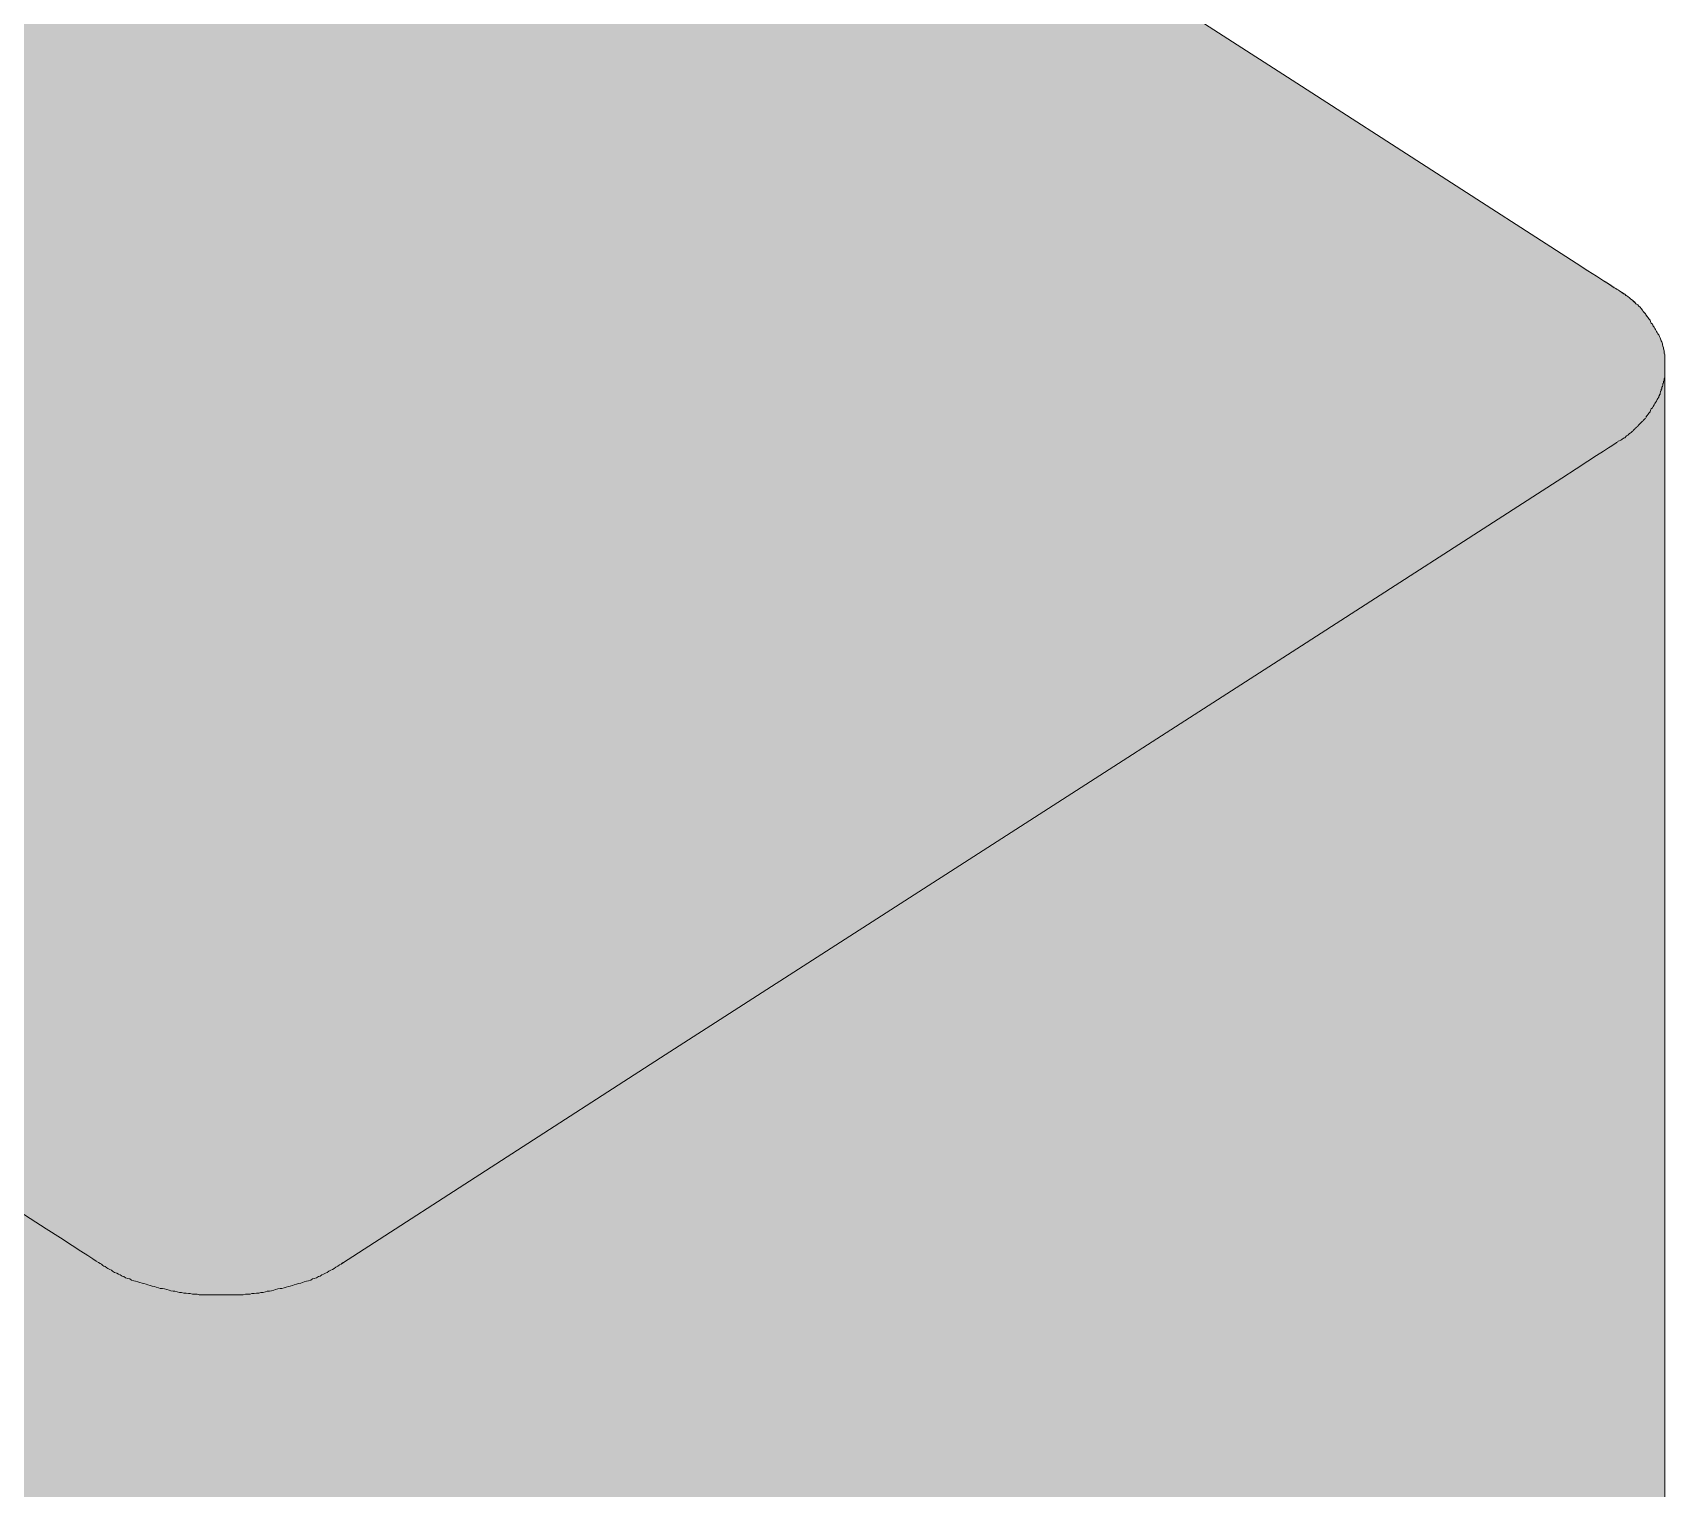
# Model space of a CAD drawing. Units: millimetres at full size, sheet at 1:100. Extents: x -138278 to 134990, y -16593 to 30671.
# Drawn here: x -8202.5 to -7924.7, y 22858.5 to 23106.1 of the extents above; entities that cross this region are included whole.
import ezdxf

# ---------------------------------------------------------------- set-up
doc = ezdxf.new("R2010")
doc.units = ezdxf.units.MM
doc.header["$LTSCALE"] = 100
doc.layers.add('F-0_枠', color=134, linetype='Continuous', lineweight=18)
doc.layers.add('F-8_補助線', color=15, linetype='Continuous')
doc.layers.add('F-9_可能範囲', color=9, linetype='Continuous')

msp = doc.modelspace()

# ---------------------------------------------------------------- linework, layer by layer
at = {"layer": 'F-0_枠'}
for p, q in [((-7924.8, 23047.9), (-7924.8, 23047.7)), ((-7924.8, 23047.9), (-7924.8, 23047.7)), ((-7932.8, 23036.5), (-7933, 23036.4)), ((-7932.8, 23036.5), (-7933, 23036.4)), ((-7931.3, 23037.5), (-7931.1, 23037.6)), ((-7931.3, 23037.5), (-7931.1, 23037.6)), ((-8149.8, 22896.8), (-8095.7, 22931.7)), ((-8149.8, 22896.8), (-8095.7, 22931.7)), ((-8153.3, 22894.8), (-8153, 22894.9)), ((-8153.3, 22894.8), (-8153, 22894.9)), ((-8153, 22894.9), (-8152.7, 22895.1)), ((-8153, 22894.9), (-8152.7, 22895.1)), ((-8152.7, 22895.1), (-8152.4, 22895.2)), ((-8152.7, 22895.1), (-8152.4, 22895.2)), ((-8150.9, 22896.1), (-8151.2, 22895.9)), ((-8150.9, 22896.1), (-8151.2, 22895.9)), ((-8150.6, 22896.3), (-8150.9, 22896.1)), ((-8150.6, 22896.3), (-8150.9, 22896.1)), ((-8150.3, 22896.5), (-8150.6, 22896.3)), ((-8150.3, 22896.5), (-8150.6, 22896.3)), ((-8149.9, 22896.7), (-8149.7, 22896.9)), ((-8149.9, 22896.7), (-8149.7, 22896.9))]:
    msp.add_line(p, q, dxfattribs=at)
for points in [[(-8095.6, 23167.1), (-7987.4, 23097.5), (-7939.9, 23066.9), (-7937.9, 23065.6), (-7936.4, 23064.7), (-7935.2, 23063.9), (-7934.4, 23063.4), (-7933.8, 23063), (-7933.4, 23062.7), (-7933.1, 23062.6), (-7933, 23062.5), (-7932.8, 23062.4), (-7932.7, 23062.3), (-7932.5, 23062.2)], [(-8095.6, 23167.1), (-7987.4, 23097.5), (-7939.9, 23066.9), (-7937.9, 23065.6), (-7936.4, 23064.7), (-7935.2, 23063.9), (-7934.4, 23063.4), (-7933.8, 23063), (-7933.4, 23062.7), (-7933.1, 23062.6), (-7933, 23062.5), (-7932.8, 23062.4), (-7932.7, 23062.3), (-7932.5, 23062.2)], [(-7932.5, 23062.2), (-7932.3, 23062), (-7932.1, 23061.9), (-7931.8, 23061.7), (-7931.6, 23061.6), (-7931.4, 23061.4), (-7931.1, 23061.2), (-7930.8, 23061), (-7930.6, 23060.8), (-7930.3, 23060.6), (-7930.1, 23060.4), (-7929.9, 23060.2), (-7929.7, 23060), (-7929.4, 23059.8), (-7929.2, 23059.6), (-7929, 23059.4), (-7928.8, 23059.2), (-7928.6, 23058.9), (-7928.5, 23058.7), (-7928.3, 23058.5), (-7928.1, 23058.3), (-7928, 23058.1), (-7927.8, 23057.8), (-7927.6, 23057.6), (-7927.5, 23057.4), (-7927.3, 23057.2), (-7927.2, 23056.9), (-7927.1, 23056.7), (-7926.9, 23056.5), (-7926.8, 23056.2), (-7926.6, 23056), (-7926.5, 23055.8), (-7926.4, 23055.6), (-7926.2, 23055.3), (-7926.1, 23055.1), (-7926, 23054.9), (-7925.8, 23054.7), (-7925.7, 23054.4), (-7925.6, 23054.2), (-7925.5, 23054)], [(-7932.5, 23062.2), (-7932.3, 23062), (-7932.1, 23061.9), (-7931.8, 23061.7), (-7931.6, 23061.6), (-7931.4, 23061.4), (-7931.1, 23061.2), (-7930.8, 23061), (-7930.6, 23060.8), (-7930.3, 23060.6), (-7930.1, 23060.4), (-7929.9, 23060.2), (-7929.7, 23060), (-7929.4, 23059.8), (-7929.2, 23059.6), (-7929, 23059.4), (-7928.8, 23059.2), (-7928.6, 23058.9), (-7928.5, 23058.7), (-7928.3, 23058.5), (-7928.1, 23058.3), (-7928, 23058.1), (-7927.8, 23057.8), (-7927.6, 23057.6), (-7927.5, 23057.4), (-7927.3, 23057.2), (-7927.2, 23056.9), (-7927.1, 23056.7), (-7926.9, 23056.5), (-7926.8, 23056.2), (-7926.6, 23056), (-7926.5, 23055.8), (-7926.4, 23055.6), (-7926.2, 23055.3), (-7926.1, 23055.1), (-7926, 23054.9), (-7925.8, 23054.7), (-7925.7, 23054.4), (-7925.6, 23054.2), (-7925.5, 23054)], [(-7925.5, 23054), (-7925.4, 23053.7), (-7925.3, 23053.5), (-7925.2, 23053.2), (-7925.2, 23053), (-7925.1, 23052.8), (-7925, 23052.5), (-7925, 23052.3), (-7924.9, 23052), (-7924.9, 23051.8), (-7924.9, 23051.6), (-7924.8, 23051.3), (-7924.8, 23051.1), (-7924.8, 23050.8), (-7924.8, 23050.6), (-7924.8, 23050.4), (-7924.8, 23050.1), (-7924.8, 23049.9), (-7924.8, 23049.6), (-7924.8, 23049.4), (-7924.8, 23049.1), (-7924.8, 23048.9), (-7924.8, 23048.7), (-7924.8, 23048.4), (-7924.8, 23048.2), (-7924.8, 23047.9)], [(-7925.5, 23054), (-7925.4, 23053.7), (-7925.3, 23053.5), (-7925.2, 23053.2), (-7925.2, 23053), (-7925.1, 23052.8), (-7925, 23052.5), (-7925, 23052.3), (-7924.9, 23052), (-7924.9, 23051.8), (-7924.9, 23051.6), (-7924.8, 23051.3), (-7924.8, 23051.1), (-7924.8, 23050.8), (-7924.8, 23050.6), (-7924.8, 23050.4), (-7924.8, 23050.1), (-7924.8, 23049.9), (-7924.8, 23049.6), (-7924.8, 23049.4), (-7924.8, 23049.1), (-7924.8, 23048.9), (-7924.8, 23048.7), (-7924.8, 23048.4), (-7924.8, 23048.2), (-7924.8, 23047.9)], [(-7924.8, 23047.7), (-7924.8, 23047.5), (-7924.9, 23047.2)], [(-7924.8, 23047.7), (-7924.8, 23047.5), (-7924.9, 23047.2)], [(-7924.8, 23049.3), (-7924.8, 22394.8)], [(-7924.8, 23049.3), (-7924.8, 22394.8)], [(-7925.8, 23044.1), (-7925.8, 23044.3), (-7925.7, 23044.4), (-7925.7, 23044.5), (-7925.6, 23044.6), (-7925.6, 23044.7), (-7925.6, 23044.8), (-7925.5, 23045), (-7925.5, 23045.1), (-7925.4, 23045.2), (-7925.4, 23045.3), (-7925.4, 23045.4), (-7925.3, 23045.5), (-7925.3, 23045.7), (-7925.3, 23045.8), (-7925.2, 23045.9), (-7925.2, 23046), (-7925.1, 23046.1), (-7925.1, 23046.2), (-7925.1, 23046.4), (-7925, 23046.5), (-7925, 23046.6), (-7925, 23046.7), (-7925, 23046.8), (-7924.9, 23046.9), (-7924.9, 23047.1), (-7924.9, 23047.2)], [(-7925.8, 23044.1), (-7925.8, 23044.3), (-7925.7, 23044.4), (-7925.7, 23044.5), (-7925.6, 23044.6), (-7925.6, 23044.7), (-7925.6, 23044.8), (-7925.5, 23045), (-7925.5, 23045.1), (-7925.4, 23045.2), (-7925.4, 23045.3), (-7925.4, 23045.4), (-7925.3, 23045.5), (-7925.3, 23045.7), (-7925.3, 23045.8), (-7925.2, 23045.9), (-7925.2, 23046), (-7925.1, 23046.1), (-7925.1, 23046.2), (-7925.1, 23046.4), (-7925, 23046.5), (-7925, 23046.6), (-7925, 23046.7), (-7925, 23046.8), (-7924.9, 23046.9), (-7924.9, 23047.1), (-7924.9, 23047.2)], [(-7925.8, 23044.1), (-7926, 23043.9), (-7926.1, 23043.7), (-7926.2, 23043.4), (-7926.4, 23043.2), (-7926.5, 23043), (-7926.6, 23042.8), (-7926.8, 23042.5), (-7926.9, 23042.3), (-7927.1, 23042.1), (-7927.2, 23041.9), (-7927.3, 23041.6), (-7927.5, 23041.4), (-7927.6, 23041.2), (-7927.8, 23041), (-7928, 23040.7)], [(-7925.8, 23044.1), (-7926, 23043.9), (-7926.1, 23043.7), (-7926.2, 23043.4), (-7926.4, 23043.2), (-7926.5, 23043), (-7926.6, 23042.8), (-7926.8, 23042.5), (-7926.9, 23042.3), (-7927.1, 23042.1), (-7927.2, 23041.9), (-7927.3, 23041.6), (-7927.5, 23041.4), (-7927.6, 23041.2), (-7927.8, 23041), (-7928, 23040.7)], [(-7931.1, 23037.6), (-7931, 23037.7), (-7930.9, 23037.8), (-7930.8, 23037.9), (-7930.7, 23038), (-7930.5, 23038.1), (-7930.4, 23038.2), (-7930.3, 23038.3), (-7930.2, 23038.4), (-7930.1, 23038.5), (-7930, 23038.6), (-7929.9, 23038.7), (-7929.8, 23038.8), (-7929.7, 23038.9), (-7929.6, 23039), (-7929.4, 23039.1), (-7929.3, 23039.3), (-7929.2, 23039.4), (-7929.1, 23039.5), (-7929, 23039.6), (-7928.9, 23039.7), (-7928.8, 23039.8), (-7928.7, 23039.9), (-7928.6, 23040), (-7928.5, 23040.1), (-7928.4, 23040.2), (-7928.3, 23040.3), (-7928.2, 23040.4), (-7928.1, 23040.5), (-7928, 23040.6)], [(-7931.1, 23037.6), (-7931, 23037.7), (-7930.9, 23037.8), (-7930.8, 23037.9), (-7930.7, 23038), (-7930.5, 23038.1), (-7930.4, 23038.2), (-7930.3, 23038.3), (-7930.2, 23038.4), (-7930.1, 23038.5), (-7930, 23038.6), (-7929.9, 23038.7), (-7929.8, 23038.8), (-7929.7, 23038.9), (-7929.6, 23039), (-7929.4, 23039.1), (-7929.3, 23039.3), (-7929.2, 23039.4), (-7929.1, 23039.5), (-7929, 23039.6), (-7928.9, 23039.7), (-7928.8, 23039.8), (-7928.7, 23039.9), (-7928.6, 23040), (-7928.5, 23040.1), (-7928.4, 23040.2), (-7928.3, 23040.3), (-7928.2, 23040.4), (-7928.1, 23040.5), (-7928, 23040.6)], [(-7933, 23036.4), (-7933.1, 23036.3), (-7933.4, 23036.1), (-7933.8, 23035.8), (-7934.4, 23035.5), (-7935.2, 23034.9), (-7936.4, 23034.2), (-7937.9, 23033.2), (-7939.9, 23031.9), (-7942.3, 23030.3)], [(-7933, 23036.4), (-7933.1, 23036.3), (-7933.4, 23036.1), (-7933.8, 23035.8), (-7934.4, 23035.5), (-7935.2, 23034.9), (-7936.4, 23034.2), (-7937.9, 23033.2), (-7939.9, 23031.9), (-7942.3, 23030.3)], [(-7931.8, 23037.1), (-7932.1, 23036.9), (-7932.3, 23036.8), (-7932.5, 23036.7), (-7932.7, 23036.6), (-7932.8, 23036.5)], [(-7931.8, 23037.1), (-7932.1, 23036.9), (-7932.3, 23036.8), (-7932.5, 23036.7), (-7932.7, 23036.6), (-7932.8, 23036.5)], [(-7931.8, 23037.1), (-7931.6, 23037.2), (-7931.5, 23037.3), (-7931.4, 23037.4), (-7931.3, 23037.5)], [(-7931.8, 23037.1), (-7931.6, 23037.2), (-7931.5, 23037.3), (-7931.4, 23037.4), (-7931.3, 23037.5)], [(-8095.7, 22931.7), (-8041.6, 22966.5), (-7987.4, 23001.3), (-7942.3, 23030.3), (-7939.9, 23031.9), (-7937.9, 23033.2)], [(-8095.7, 22931.7), (-8041.6, 22966.5), (-7987.4, 23001.3), (-7942.3, 23030.3), (-7939.9, 23031.9), (-7937.9, 23033.2)], [(-8245.3, 22931.7), (-8200.2, 22902.6), (-8197.8, 22901.1), (-8195.8, 22899.8), (-8194.3, 22898.8), (-8193.1, 22898.1), (-8192.3, 22897.5), (-8191.7, 22897.1), (-8191.3, 22896.9), (-8191, 22896.7), (-8190.8, 22896.6), (-8190.7, 22896.5), (-8190.6, 22896.4), (-8190.4, 22896.3), (-8190.2, 22896.2), (-8189.9, 22896), (-8189.7, 22895.9), (-8189.4, 22895.7), (-8189.1, 22895.6), (-8188.9, 22895.4), (-8188.6, 22895.2), (-8188.2, 22895.1), (-8187.9, 22894.9), (-8187.6, 22894.8), (-8187.3, 22894.6), (-8187, 22894.5), (-8186.7, 22894.3), (-8186.3, 22894.2), (-8186, 22894.1), (-8185.7, 22893.9), (-8185.3, 22893.8), (-8185, 22893.7), (-8184.6, 22893.6), (-8184.3, 22893.5), (-8183.9, 22893.4), (-8183.6, 22893.3)], [(-8245.3, 22931.7), (-8200.2, 22902.6), (-8197.8, 22901.1), (-8195.8, 22899.8), (-8194.3, 22898.8), (-8193.1, 22898.1), (-8192.3, 22897.5), (-8191.7, 22897.1), (-8191.3, 22896.9), (-8191, 22896.7), (-8190.8, 22896.6), (-8190.7, 22896.5), (-8190.6, 22896.4), (-8190.4, 22896.3), (-8190.2, 22896.2), (-8189.9, 22896), (-8189.7, 22895.9), (-8189.4, 22895.7), (-8189.1, 22895.6), (-8188.9, 22895.4), (-8188.6, 22895.2), (-8188.2, 22895.1), (-8187.9, 22894.9), (-8187.6, 22894.8), (-8187.3, 22894.6), (-8187, 22894.5), (-8186.7, 22894.3), (-8186.3, 22894.2), (-8186, 22894.1), (-8185.7, 22893.9), (-8185.3, 22893.8), (-8185, 22893.7), (-8184.6, 22893.6), (-8184.3, 22893.5), (-8183.9, 22893.4), (-8183.6, 22893.3)], [(-8155.2, 22893.9), (-8154.9, 22894.1), (-8154.6, 22894.2), (-8154.2, 22894.3), (-8153.9, 22894.5), (-8153.6, 22894.6), (-8153.3, 22894.8)], [(-8155.2, 22893.9), (-8154.9, 22894.1), (-8154.6, 22894.2), (-8154.2, 22894.3), (-8153.9, 22894.5), (-8153.6, 22894.6), (-8153.3, 22894.8)], [(-8151.2, 22895.9), (-8151.5, 22895.7), (-8151.8, 22895.6), (-8152.1, 22895.4), (-8152.4, 22895.2), (-8152.7, 22895.1)], [(-8151.2, 22895.9), (-8151.5, 22895.7), (-8151.8, 22895.6), (-8152.1, 22895.4), (-8152.4, 22895.2), (-8152.7, 22895.1)], [(-8149.8, 22896.8), (-8150, 22896.6), (-8150.3, 22896.5)], [(-8149.8, 22896.8), (-8150, 22896.6), (-8150.3, 22896.5)], [(-8183.6, 22893.3), (-8183.2, 22893.2), (-8182.9, 22893.1), (-8182.5, 22893), (-8182.2, 22892.9), (-8181.8, 22892.8), (-8181.5, 22892.7), (-8181.1, 22892.6), (-8180.8, 22892.5), (-8180.4, 22892.5), (-8180.1, 22892.4), (-8179.7, 22892.3), (-8179.3, 22892.2), (-8179, 22892.1), (-8178.6, 22892), (-8178.3, 22892), (-8177.9, 22891.9), (-8177.5, 22891.8), (-8177.2, 22891.8), (-8176.8, 22891.7), (-8176.4, 22891.7), (-8176, 22891.6), (-8175.7, 22891.6), (-8175.3, 22891.5), (-8174.9, 22891.5), (-8174.5, 22891.5), (-8174.2, 22891.4), (-8173.8, 22891.4), (-8173.4, 22891.4), (-8173, 22891.4), (-8172.7, 22891.4), (-8172.3, 22891.4), (-8171.9, 22891.4), (-8171.5, 22891.4), (-8171.2, 22891.4), (-8170.8, 22891.4), (-8170.4, 22891.4), (-8170, 22891.4), (-8169.7, 22891.4), (-8169.3, 22891.4)], [(-8183.6, 22893.3), (-8183.2, 22893.2), (-8182.9, 22893.1), (-8182.5, 22893), (-8182.2, 22892.9), (-8181.8, 22892.8), (-8181.5, 22892.7), (-8181.1, 22892.6), (-8180.8, 22892.5), (-8180.4, 22892.5), (-8180.1, 22892.4), (-8179.7, 22892.3), (-8179.3, 22892.2), (-8179, 22892.1), (-8178.6, 22892), (-8178.3, 22892), (-8177.9, 22891.9), (-8177.5, 22891.8), (-8177.2, 22891.8), (-8176.8, 22891.7), (-8176.4, 22891.7), (-8176, 22891.6), (-8175.7, 22891.6), (-8175.3, 22891.5), (-8174.9, 22891.5), (-8174.5, 22891.5), (-8174.2, 22891.4), (-8173.8, 22891.4), (-8173.4, 22891.4), (-8173, 22891.4), (-8172.7, 22891.4), (-8172.3, 22891.4), (-8171.9, 22891.4), (-8171.5, 22891.4), (-8171.2, 22891.4), (-8170.8, 22891.4), (-8170.4, 22891.4), (-8170, 22891.4), (-8169.7, 22891.4), (-8169.3, 22891.4)], [(-8169.3, 22891.4), (-8168.9, 22891.4), (-8168.5, 22891.4), (-8168.2, 22891.4), (-8167.8, 22891.4), (-8167.4, 22891.4), (-8167, 22891.4), (-8166.7, 22891.4), (-8166.3, 22891.5), (-8165.9, 22891.5), (-8165.5, 22891.5), (-8165.2, 22891.6), (-8164.8, 22891.6), (-8164.4, 22891.7), (-8164, 22891.7), (-8163.7, 22891.8), (-8163.3, 22891.8), (-8162.9, 22891.9), (-8162.6, 22892), (-8162.2, 22892), (-8161.9, 22892.1), (-8161.5, 22892.2), (-8161.2, 22892.3), (-8160.8, 22892.4), (-8160.4, 22892.5), (-8160.1, 22892.5), (-8159.7, 22892.6), (-8159.4, 22892.7), (-8159, 22892.8), (-8158.7, 22892.9), (-8158.3, 22893), (-8158, 22893.1), (-8157.6, 22893.2), (-8157.3, 22893.3), (-8156.9, 22893.4), (-8156.6, 22893.5), (-8156.3, 22893.6), (-8155.9, 22893.7), (-8155.6, 22893.8), (-8155.2, 22893.9)], [(-8169.3, 22891.4), (-8168.9, 22891.4), (-8168.5, 22891.4), (-8168.2, 22891.4), (-8167.8, 22891.4), (-8167.4, 22891.4), (-8167, 22891.4), (-8166.7, 22891.4), (-8166.3, 22891.5), (-8165.9, 22891.5), (-8165.5, 22891.5), (-8165.2, 22891.6), (-8164.8, 22891.6), (-8164.4, 22891.7), (-8164, 22891.7), (-8163.7, 22891.8), (-8163.3, 22891.8), (-8162.9, 22891.9), (-8162.6, 22892), (-8162.2, 22892), (-8161.9, 22892.1), (-8161.5, 22892.2), (-8161.2, 22892.3), (-8160.8, 22892.4), (-8160.4, 22892.5), (-8160.1, 22892.5), (-8159.7, 22892.6), (-8159.4, 22892.7), (-8159, 22892.8), (-8158.7, 22892.9), (-8158.3, 22893), (-8158, 22893.1), (-8157.6, 22893.2), (-8157.3, 22893.3), (-8156.9, 22893.4), (-8156.6, 22893.5), (-8156.3, 22893.6), (-8155.9, 22893.7), (-8155.6, 22893.8), (-8155.2, 22893.9)]]:
    msp.add_lwpolyline(points, dxfattribs=at)
at = {"layer": 'F-8_補助線'}
for points in [[(-7924.8, 22377.2), (-7925.5, 23044.6), (-7925.4, 23044.8)], [(-7924.8, 22377.2), (-7925.4, 23044.8), (-7925.1, 23045.7)], [(-7924.8, 22377.2), (-7925.1, 23045.7), (-7925, 23046)], [(-7925, 23046), (-7924.9, 23046.5), (-7924.8, 22377.2)], [(-7924.9, 23046.5), (-7924.8, 23047), (-7924.7, 23045.5)], [(-7924.9, 23046.5), (-7924.7, 23045.5), (-7924.8, 22377.2)], [(-7924.8, 22377.2), (-7927.2, 23041.6), (-7927.1, 23041.9)], [(-7924.8, 22377.2), (-7927.1, 23041.9), (-7926.9, 23042.1)], [(-7924.8, 22377.2), (-7926.9, 23042.1), (-7926.8, 23042.3)], [(-7924.8, 22377.2), (-7926.8, 23042.3), (-7926.6, 23042.5)], [(-7924.8, 22377.2), (-7926.6, 23042.5), (-7926.5, 23042.8)], [(-7924.8, 22377.2), (-7926.5, 23042.8), (-7926.4, 23043)], [(-7924.8, 22377.2), (-7926.4, 23043), (-7926.2, 23043.2)], [(-7924.8, 22377.2), (-7926.2, 23043.2), (-7926.1, 23043.4)], [(-7924.8, 22377.2), (-7926.1, 23043.4), (-7926, 23043.7)], [(-7924.8, 22377.2), (-7926, 23043.7), (-7925.8, 23043.9)], [(-7924.8, 22377.2), (-7925.8, 23043.9), (-7925.7, 23044.1)], [(-7924.8, 22377.2), (-7925.7, 23044.1), (-7925.6, 23044.4)], [(-7924.8, 22377.2), (-7925.6, 23044.4), (-7925.5, 23044.6)], [(-8416, 22309.9), (-7927.6, 23041), (-7927.5, 23041.2)], [(-7924.8, 22377.2), (-8416, 22309.9), (-7927.5, 23041.2)], [(-8416, 22309.9), (-7927.8, 23040.7), (-7927.6, 23041)], [(-8416, 22309.9), (-7927.9, 23040.6), (-7927.9, 23040.7)], [(-8416, 22309.9), (-7927.9, 23040.7), (-7927.8, 23040.7)], [(-8416, 22309.9), (-7928.1, 23040.4), (-7927.9, 23040.6)], [(-8416, 22309.9), (-7928.1, 23040.3), (-7928.1, 23040.4)], [(-8416, 22309.9), (-7928.3, 23040.2), (-7928.1, 23040.3)], [(-8416, 22309.9), (-7928.3, 23040.1), (-7928.3, 23040.2)], [(-8416, 22309.9), (-7928.5, 23039.9), (-7928.3, 23040.1)], [(-8416, 22309.9), (-7928.7, 23039.7), (-7928.6, 23039.9)], [(-8416, 22309.9), (-7928.6, 23039.9), (-7928.5, 23039.9)], [(-8416, 22309.9), (-7928.8, 23039.5), (-7928.7, 23039.7)], [(-8416, 22309.9), (-7929, 23039.4), (-7928.8, 23039.5)], [(-8416, 22309.9), (-7929.2, 23039.2), (-7929, 23039.4)], [(-8416, 22309.9), (-7929.4, 23039), (-7929.2, 23039.2)], [(-8416, 22309.9), (-7929.2, 23039.2), (-7929.2, 23039.2)], [(-7924.8, 22377.2), (-7927.5, 23041.2), (-7927.3, 23041.4)], [(-7924.8, 22377.2), (-7927.3, 23041.4), (-7927.2, 23041.6)], [(-8416, 22309.9), (-7929.5, 23038.9), (-7929.4, 23039)], [(-8416, 22309.9), (-7929.6, 23038.8), (-7929.5, 23038.9)], [(-8416, 22309.9), (-7929.7, 23038.7), (-7929.6, 23038.8)], [(-8416, 22309.9), (-7929.8, 23038.6), (-7929.7, 23038.7)], [(-8416, 22309.9), (-7930.1, 23038.4), (-7929.8, 23038.6)], [(-8416, 22309.9), (-7930.2, 23038.3), (-7930.1, 23038.4)], [(-8416, 22309.9), (-7930.7, 23037.9), (-7930.2, 23038.3)], [(-8416, 22309.9), (-7930.9, 23037.7), (-7930.7, 23037.9)], [(-8416, 22309.9), (-7931.3, 23037.4), (-7930.9, 23037.7)], [(-8416, 22309.9), (-7931.6, 23037.2), (-7931.3, 23037.4)], [(-8416, 22309.9), (-7931.9, 23036.9), (-7931.6, 23037.2)], [(-8416, 22309.9), (-7932.8, 23036.4), (-7931.9, 23036.9)], [(-8416, 22309.9), (-8407.8, 23036.4), (-8191.1, 22896.9)], [(-8416, 22309.9), (-7939.7, 23031.9), (-7932.8, 23036.4)], [(-8407.8, 23036.4), (-8245.1, 22931.7), (-8191.1, 22896.9)], [(-7939.7, 23031.9), (-7934.2, 23035.5), (-7932.8, 23036.4)], [(-7939.7, 23031.9), (-7935, 23034.9), (-7934.2, 23035.5)], [(-7939.7, 23031.9), (-7936.2, 23034.2), (-7935, 23034.9)], [(-8416, 22309.9), (-7987.2, 23001.3), (-7939.7, 23031.9)], [(-8416, 22309.9), (-8140.6, 22902.6), (-7987.2, 23001.3)], [(-8416, 22309.9), (-8143, 22901.1), (-8140.6, 22902.6)], [(-8416, 22309.9), (-8147.7, 22898.1), (-8143, 22901.1)], [(-8416, 22309.9), (-8148.5, 22897.5), (-8147.7, 22898.1)], [(-8416, 22309.9), (-8149.1, 22897.1), (-8148.5, 22897.5)], [(-8416, 22309.9), (-8149.9, 22896.6), (-8149.1, 22897.1)], [(-8416, 22309.9), (-8191.1, 22896.9), (-8190.4, 22896.5)], [(-8416, 22309.9), (-8151.1, 22895.9), (-8149.9, 22896.6)], [(-8416, 22309.9), (-8190.4, 22896.5), (-8190.2, 22896.3)], [(-8416, 22309.9), (-8190.2, 22896.3), (-8189.9, 22896.1)], [(-8416, 22309.9), (-8189.9, 22896.1), (-8189.6, 22895.9)], [(-8416, 22309.9), (-8189.6, 22895.9), (-8189.3, 22895.7)], [(-8416, 22309.9), (-8153.5, 22894.6), (-8151.1, 22895.9)], [(-8416, 22309.9), (-8189.3, 22895.7), (-8189, 22895.6)], [(-8416, 22309.9), (-8189, 22895.6), (-8188.7, 22895.4)], [(-8416, 22309.9), (-8188.7, 22895.4), (-8188.4, 22895.2)], [(-8416, 22309.9), (-8188.4, 22895.2), (-8188.1, 22895.1)], [(-8416, 22309.9), (-8188.1, 22895.1), (-8187.8, 22894.9)], [(-8416, 22309.9), (-8187.8, 22894.9), (-8187.5, 22894.8)], [(-8416, 22309.9), (-8187.5, 22894.8), (-8187.2, 22894.6)], [(-8416, 22309.9), (-8187.2, 22894.6), (-8186.8, 22894.5)], [(-8416, 22309.9), (-8155.8, 22893.7), (-8153.5, 22894.6)], [(-8416, 22309.9), (-8186.8, 22894.5), (-8186.5, 22894.3)], [(-8416, 22309.9), (-8186.5, 22894.3), (-8186.2, 22894.2)], [(-8416, 22309.9), (-8186.2, 22894.2), (-8185.9, 22894.1)], [(-8416, 22309.9), (-8185.9, 22894.1), (-8185.5, 22894)], [(-8416, 22309.9), (-8185.5, 22894), (-8185.2, 22893.8)], [(-8416, 22309.9), (-8185.2, 22893.8), (-8184.9, 22893.7)], [(-8416, 22309.9), (-8184.9, 22893.7), (-8184.5, 22893.6)], [(-8416, 22309.9), (-8157.2, 22893.3), (-8155.8, 22893.7)], [(-8416, 22309.9), (-8184.5, 22893.6), (-8184.2, 22893.5)], [(-8416, 22309.9), (-8184.2, 22893.5), (-8183.8, 22893.4)], [(-8416, 22309.9), (-8183.8, 22893.4), (-8183.5, 22893.3)], [(-8416, 22309.9), (-8183.5, 22893.3), (-8183.1, 22893.2)], [(-8416, 22309.9), (-8159.7, 22892.6), (-8157.2, 22893.3)], [(-8416, 22309.9), (-8183.1, 22893.2), (-8182.8, 22893.1)], [(-8416, 22309.9), (-8182.8, 22893.1), (-8181.7, 22892.8)], [(-8416, 22309.9), (-8181.7, 22892.8), (-8181.4, 22892.7)], [(-8416, 22309.9), (-8181.4, 22892.7), (-8180.7, 22892.5)], [(-8416, 22309.9), (-8161.1, 22892.3), (-8159.7, 22892.6)], [(-8416, 22309.9), (-8180.7, 22892.5), (-8178.5, 22892)], [(-8416, 22309.9), (-8162.9, 22891.9), (-8161.1, 22892.3)], [(-8416, 22309.9), (-8178.5, 22892), (-8178.2, 22892)], [(-8416, 22309.9), (-8178.2, 22892), (-8177.8, 22891.9)], [(-8416, 22309.9), (-8177.8, 22891.9), (-8177.5, 22891.8)], [(-8416, 22309.9), (-8164.7, 22891.6), (-8162.9, 22891.9)], [(-8416, 22309.9), (-8177.5, 22891.8), (-8176.4, 22891.7)], [(-8416, 22309.9), (-8176.4, 22891.7), (-8175.6, 22891.6)], [(-8416, 22309.9), (-8175.6, 22891.6), (-8174.1, 22891.4)], [(-8416, 22309.9), (-8166.2, 22891.5), (-8164.7, 22891.6)], [(-8416, 22309.9), (-8168.1, 22891.4), (-8166.2, 22891.5)], [(-8416, 22309.9), (-8174.1, 22891.4), (-8173, 22891.4)], [(-8416, 22309.9), (-8173, 22891.4), (-8172.2, 22891.4)], [(-8416, 22309.9), (-8172.2, 22891.4), (-8171.1, 22891.4)], [(-8416, 22309.9), (-8171.1, 22891.4), (-8169.6, 22891.4)], [(-8416, 22309.9), (-8169.6, 22891.4), (-8168.1, 22891.4)]]:
    msp.add_solid(points, dxfattribs=at)
at = {"layer": 'F-9_可能範囲'}
for points in [[(-7933, 23062.6), (-8182.1, 23205.8), (-8181.7, 23205.9)], [(-7933, 23062.6), (-8181.7, 23205.9), (-8181.4, 23206)], [(-7933, 23062.6), (-8181.4, 23206), (-8180.7, 23206.1)], [(-7933, 23062.6), (-8180.7, 23206.1), (-8180, 23206.3)], [(-7933, 23062.6), (-8180, 23206.3), (-8179.6, 23206.4)], [(-7933, 23062.6), (-8179.6, 23206.4), (-8178.9, 23206.6)], [(-7933, 23062.6), (-8178.9, 23206.6), (-8178.2, 23206.7)], [(-7933, 23062.6), (-8178.2, 23206.7), (-8177.5, 23206.9)], [(-7933, 23062.6), (-8177.5, 23206.9), (-8176.7, 23207)], [(-7933, 23062.6), (-8176.7, 23207), (-8176, 23207.1)], [(-7933, 23062.6), (-8176, 23207.1), (-8175.6, 23207.1)], [(-7933, 23062.6), (-8175.6, 23207.1), (-8174.9, 23207.2)], [(-7933, 23062.6), (-8174.9, 23207.2), (-8174.5, 23207.2)], [(-7933, 23062.6), (-8174.5, 23207.2), (-8173.7, 23207.3)], [(-7933, 23062.6), (-8173.7, 23207.3), (-8173, 23207.3)], [(-7933, 23062.6), (-8173, 23207.3), (-8172.6, 23207.3)], [(-7933, 23062.6), (-8172.6, 23207.3), (-8171.9, 23207.3)], [(-7933, 23062.6), (-8171.9, 23207.3), (-8171.1, 23207.3)], [(-7933, 23062.6), (-8171.1, 23207.3), (-8170.4, 23207.3)], [(-7933, 23062.6), (-8170.4, 23207.3), (-8170, 23207.3)], [(-7933, 23062.6), (-8170, 23207.3), (-8169.2, 23207.3)], [(-7933, 23062.6), (-8169.2, 23207.3), (-8168.5, 23207.3)], [(-7933, 23062.6), (-8168.5, 23207.3), (-8168.1, 23207.3)], [(-7933, 23062.6), (-8168.1, 23207.3), (-8167.3, 23207.3)], [(-7933, 23062.6), (-8167.3, 23207.3), (-8166.6, 23207.2)], [(-7933, 23062.6), (-8166.6, 23207.2), (-8165.8, 23207.2)], [(-7933, 23062.6), (-8165.8, 23207.2), (-8165.1, 23207.1)], [(-7933, 23062.6), (-8165.1, 23207.1), (-8164, 23207)], [(-7933, 23062.6), (-8164, 23207), (-8163.2, 23206.9)], [(-7933, 23062.6), (-8163.2, 23206.9), (-8162.5, 23206.7)], [(-7933, 23062.6), (-8162.5, 23206.7), (-8161.8, 23206.6)], [(-7933, 23062.6), (-8161.8, 23206.6), (-8161.1, 23206.4)], [(-7933, 23062.6), (-8161.1, 23206.4), (-8160.4, 23206.2)], [(-7933, 23062.6), (-8160.4, 23206.2), (-8159.7, 23206)], [(-7933, 23062.6), (-8159.7, 23206), (-8158.9, 23205.9)], [(-7933, 23062.6), (-8158.9, 23205.9), (-8157.9, 23205.6)], [(-7933, 23062.6), (-8189.3, 23203), (-8189, 23203.1)], [(-7933, 23062.6), (-8189, 23203.1), (-8188.7, 23203.3)], [(-7933, 23062.6), (-8188.7, 23203.3), (-8188.4, 23203.4)], [(-7933, 23062.6), (-8188.4, 23203.4), (-8188.1, 23203.6)], [(-7933, 23062.6), (-8188.1, 23203.6), (-8187.8, 23203.8)], [(-7933, 23062.6), (-8187.8, 23203.8), (-8187.2, 23204.1)], [(-7933, 23062.6), (-8187.2, 23204.1), (-8186.5, 23204.3)], [(-7933, 23062.6), (-8186.5, 23204.3), (-8186.2, 23204.5)], [(-7933, 23062.6), (-8186.2, 23204.5), (-8185.9, 23204.6)], [(-7933, 23062.6), (-8185.9, 23204.6), (-8185.5, 23204.7)], [(-7933, 23062.6), (-8185.5, 23204.7), (-8185.2, 23204.9)], [(-7933, 23062.6), (-8185.2, 23204.9), (-8184.9, 23205)], [(-7933, 23062.6), (-8184.9, 23205), (-8184.5, 23205.1)], [(-7933, 23062.6), (-8184.5, 23205.1), (-8184.2, 23205.2)], [(-7933, 23062.6), (-8184.2, 23205.2), (-8183.5, 23205.4)], [(-7933, 23062.6), (-8183.5, 23205.4), (-8183.1, 23205.5)], [(-7933, 23062.6), (-8183.1, 23205.5), (-8182.8, 23205.6)], [(-7933, 23062.6), (-8182.8, 23205.6), (-8182.4, 23205.7)], [(-7933, 23062.6), (-8182.4, 23205.7), (-8182.1, 23205.8)], [(-7933, 23062.6), (-8157.9, 23205.6), (-8157.5, 23205.5)], [(-7933, 23062.6), (-8157.5, 23205.5), (-8156.5, 23205.2)], [(-7933, 23062.6), (-8156.5, 23205.2), (-8156.1, 23205.1)], [(-7933, 23062.6), (-8156.1, 23205.1), (-8155.5, 23204.9)], [(-7933, 23062.6), (-8155.5, 23204.9), (-8154.4, 23204.5)], [(-7933, 23062.6), (-8154.4, 23204.5), (-8153.8, 23204.2)], [(-7933, 23062.6), (-8153.8, 23204.2), (-8153.1, 23203.9)], [(-7933, 23062.6), (-8153.1, 23203.9), (-8152.2, 23203.4)], [(-7933, 23062.6), (-8152.2, 23203.4), (-8151.6, 23203.1)], [(-7933, 23062.6), (-8151.6, 23203.1), (-8150.6, 23202.5)], [(-7933, 23062.6), (-8194.1, 23199.9), (-8192.9, 23200.6)], [(-7933, 23062.6), (-8192.9, 23200.6), (-8191.5, 23201.6)], [(-7933, 23062.6), (-8191.5, 23201.6), (-8191.1, 23201.8)], [(-7933, 23062.6), (-8191.1, 23201.8), (-8190.8, 23202)], [(-7933, 23062.6), (-8190.8, 23202), (-8190.5, 23202.2)], [(-7933, 23062.6), (-8190.5, 23202.2), (-8190.2, 23202.4)], [(-7933, 23062.6), (-8190.2, 23202.4), (-8190, 23202.5)], [(-7933, 23062.6), (-8190, 23202.5), (-8189.8, 23202.6)], [(-7933, 23062.6), (-8189.8, 23202.6), (-8189.5, 23202.8)], [(-7933, 23062.6), (-8189.5, 23202.8), (-8189.3, 23203)], [(-7933, 23062.6), (-8150.6, 23202.5), (-8149.9, 23202.1)], [(-7933, 23062.6), (-8149.9, 23202.1), (-8149.5, 23201.8)], [(-7933, 23062.6), (-8149.5, 23201.8), (-8148.5, 23201.2)], [(-7933, 23062.6), (-8148.5, 23201.2), (-8147.7, 23200.6)], [(-7933, 23062.6), (-8147.7, 23200.6), (-8146.5, 23199.9)], [(-7933, 23062.6), (-8402.8, 23065.6), (-8197.6, 23197.6)], [(-7933, 23062.6), (-8197.6, 23197.6), (-8195.6, 23198.9)], [(-7933, 23062.6), (-8195.6, 23198.9), (-8194.1, 23199.9)], [(-7933, 23062.6), (-8146.5, 23199.9), (-8145, 23198.9)], [(-7933, 23062.6), (-8145, 23198.9), (-8143, 23197.6)], [(-7933, 23062.6), (-8143, 23197.6), (-8140.6, 23196.1)], [(-7933, 23062.6), (-8140.6, 23196.1), (-7987.3, 23097.5)], [(-7933, 23062.6), (-7987.3, 23097.5), (-7939.7, 23066.9)], [(-7933, 23062.6), (-7939.7, 23066.9), (-7937.7, 23065.6)], [(-7933, 23062.6), (-8405.5, 23063.9), (-8404.4, 23064.7)], [(-7933, 23062.6), (-8404.4, 23064.7), (-8402.8, 23065.6)], [(-7933, 23062.6), (-7937.7, 23065.6), (-7936.2, 23064.7)], [(-7933, 23062.6), (-7936.2, 23064.7), (-7935, 23063.9)], [(-7933, 23062.6), (-8415.9, 23047.7), (-8416, 23048.2)], [(-7933, 23062.6), (-8416, 23048.2), (-8416, 23048.4)], [(-7933, 23062.6), (-8416, 23048.4), (-8416, 23049.1)], [(-7933, 23062.6), (-8416, 23049.1), (-8416, 23049.4)], [(-7933, 23062.6), (-8416, 23049.4), (-8416, 23049.6)], [(-7933, 23062.6), (-8416, 23049.6), (-8416, 23050.1)], [(-7933, 23062.6), (-8416, 23050.1), (-8416, 23050.4)], [(-7933, 23062.6), (-8416, 23050.4), (-8416, 23050.6)], [(-7933, 23062.6), (-8416, 23050.6), (-8416, 23050.8)], [(-7933, 23062.6), (-8416, 23050.8), (-8415.9, 23051.3)], [(-7933, 23062.6), (-8415.8, 23046.7), (-8415.9, 23047.2)], [(-7933, 23062.6), (-8415.9, 23047.2), (-8415.9, 23047.7)], [(-7933, 23062.6), (-8415.9, 23051.3), (-8415.9, 23051.8)], [(-7933, 23062.6), (-8415.9, 23051.8), (-8415.8, 23052.3)], [(-7933, 23062.6), (-8415.7, 23046.4), (-8415.8, 23046.7)], [(-7933, 23062.6), (-8415.8, 23052.3), (-8415.7, 23052.5)], [(-7933, 23062.6), (-8415.6, 23046), (-8415.7, 23046.4)], [(-7933, 23062.6), (-8415.7, 23052.5), (-8415.7, 23052.8)], [(-7933, 23062.6), (-8415.7, 23052.8), (-8415.5, 23053.2)], [(-7933, 23062.6), (-8415.5, 23045.8), (-8415.6, 23046)], [(-7933, 23062.6), (-8415.4, 23045.5), (-8415.5, 23045.8)], [(-7933, 23062.6), (-8415.5, 23053.2), (-8415.4, 23053.5)], [(-7933, 23062.6), (-8415.3, 23045.2), (-8415.4, 23045.5)], [(-7933, 23062.6), (-8415.4, 23053.5), (-8415.4, 23053.7)], [(-7933, 23062.6), (-8415.4, 23053.7), (-8415.3, 23054)], [(-7933, 23062.6), (-8415.2, 23044.8), (-8415.3, 23045.2)], [(-7933, 23062.6), (-8415.3, 23054), (-8414.9, 23054.7)], [(-7933, 23062.6), (-8415.1, 23044.6), (-8415.2, 23044.8)], [(-7933, 23062.6), (-8414.7, 23043.7), (-8415.1, 23044.6)], [(-7933, 23062.6), (-8414.9, 23054.7), (-8414.7, 23055.1)], [(-7933, 23062.6), (-8414, 23042.5), (-8414.7, 23043.7)], [(-7933, 23062.6), (-8414.7, 23055.1), (-8414.6, 23055.3)], [(-7933, 23062.6), (-8414.6, 23055.3), (-8414.4, 23055.6)], [(-7933, 23062.6), (-8414.4, 23055.6), (-8414.3, 23055.8)], [(-7933, 23062.6), (-8414.3, 23055.8), (-8414.1, 23056)], [(-7933, 23062.6), (-8414.1, 23056), (-8414, 23056.3)], [(-7933, 23062.6), (-8413.7, 23042.1), (-8414, 23042.5)], [(-7933, 23062.6), (-8414, 23056.3), (-8413.9, 23056.5)], [(-7933, 23062.6), (-8413.9, 23056.5), (-8413.6, 23056.9)], [(-7933, 23062.6), (-8413.3, 23041.4), (-8413.7, 23042.1)], [(-7933, 23062.6), (-8413.6, 23056.9), (-8413.3, 23057.4)], [(-7933, 23062.6), (-8413, 23041), (-8413.3, 23041.4)], [(-7933, 23062.6), (-8413.3, 23057.4), (-8413.1, 23057.6)], [(-7933, 23062.6), (-8413.1, 23057.6), (-8413, 23057.8)], [(-7933, 23062.6), (-8412.5, 23040.4), (-8413, 23041)], [(-7933, 23062.6), (-8413, 23057.8), (-8412.8, 23058.1)], [(-7933, 23062.6), (-8412.8, 23058.1), (-8412.5, 23058.5)], [(-7933, 23062.6), (-8412.1, 23039.9), (-8412.5, 23040.4)], [(-7933, 23062.6), (-8412.5, 23058.5), (-8412.3, 23058.7)], [(-7933, 23062.6), (-8412.3, 23058.7), (-8412.1, 23058.9)], [(-7933, 23062.6), (-8411.2, 23039), (-8412.1, 23039.9)], [(-7933, 23062.6), (-8412.1, 23058.9), (-8411.7, 23059.4)], [(-7933, 23062.6), (-8411.7, 23059.4), (-8411.5, 23059.6)], [(-7933, 23062.6), (-8411.5, 23059.6), (-8411.3, 23059.8)], [(-7933, 23062.6), (-8411.3, 23059.8), (-8410.9, 23060.2)], [(-7933, 23062.6), (-8410.9, 23038.7), (-8411.2, 23039)], [(-7933, 23062.6), (-8410.1, 23038), (-8410.9, 23038.7)], [(-7933, 23062.6), (-8410.9, 23060.2), (-8410.4, 23060.6)], [(-7933, 23062.6), (-8410.4, 23060.6), (-8410.2, 23060.8)], [(-7933, 23062.6), (-8410.2, 23060.8), (-8409.9, 23061)], [(-7933, 23062.6), (-8409.8, 23037.7), (-8410.1, 23038)], [(-7933, 23062.6), (-8409.9, 23061), (-8409.7, 23061.2)], [(-7933, 23062.6), (-8409.1, 23037.2), (-8409.8, 23037.7)], [(-7933, 23062.6), (-8409.7, 23061.2), (-8409.2, 23061.6)], [(-7933, 23062.6), (-8409.2, 23061.6), (-8408.7, 23061.9)], [(-7933, 23062.6), (-8408.9, 23037.1), (-8409.1, 23037.2)], [(-7933, 23062.6), (-8408.3, 23036.7), (-8408.9, 23037.1)], [(-7933, 23062.6), (-8408.7, 23061.9), (-8408.3, 23062.2)], [(-7933, 23062.6), (-8408.3, 23062.2), (-8407.4, 23062.7)], [(-7933, 23062.6), (-8407.8, 23036.4), (-8408.3, 23036.7)], [(-7933, 23062.6), (-8407.4, 23036.1), (-8407.8, 23036.4)], [(-7933, 23062.6), (-8407.4, 23062.7), (-8407, 23063)], [(-7933, 23062.6), (-8406.4, 23035.5), (-8407.4, 23036.1)], [(-7933, 23062.6), (-8407, 23063), (-8406.4, 23063.4)], [(-7933, 23062.6), (-8406.4, 23063.4), (-8405.5, 23063.9)], [(-7933, 23062.6), (-8405.5, 23034.9), (-8406.4, 23035.5)], [(-7933, 23062.6), (-8404.4, 23034.2), (-8405.5, 23034.9)], [(-7933, 23062.6), (-8402.8, 23033.2), (-8404.4, 23034.2)], [(-7933, 23062.6), (-8400.9, 23031.9), (-8402.8, 23033.2)], [(-7933, 23062.6), (-8398.4, 23030.4), (-8400.9, 23031.9)], [(-7933, 23062.6), (-8191.1, 22896.9), (-8398.4, 23030.4)], [(-7933, 23062.6), (-8190.8, 22896.7), (-8191.1, 22896.9)], [(-7933, 23062.6), (-8190.7, 22896.6), (-8190.8, 22896.7)], [(-7933, 23062.6), (-8190.2, 22896.3), (-8190.7, 22896.6)], [(-7933, 23062.6), (-8189.6, 22895.9), (-8190.2, 22896.3)], [(-7933, 23062.6), (-8189.3, 22895.7), (-8189.6, 22895.9)], [(-7933, 23062.6), (-8188.7, 22895.4), (-8189.3, 22895.7)], [(-7933, 23062.6), (-8188.4, 22895.2), (-8188.7, 22895.4)], [(-7933, 23062.6), (-8188.1, 22895.1), (-8188.4, 22895.2)], [(-7933, 23062.6), (-8187.5, 22894.8), (-8188.1, 22895.1)], [(-7933, 23062.6), (-8186.8, 22894.5), (-8187.5, 22894.8)], [(-7933, 23062.6), (-8186.5, 22894.3), (-8186.8, 22894.5)], [(-7933, 23062.6), (-8186.2, 22894.2), (-8186.5, 22894.3)], [(-7933, 23062.6), (-8185.9, 22894.1), (-8186.2, 22894.2)], [(-7933, 23062.6), (-8185.2, 22893.8), (-8185.9, 22894.1)], [(-7933, 23062.6), (-8184.9, 22893.7), (-8185.2, 22893.8)], [(-7933, 23062.6), (-8184.2, 22893.5), (-8184.9, 22893.7)], [(-7933, 23062.6), (-8183.5, 22893.3), (-8184.2, 22893.5)], [(-7933, 23062.6), (-8183.1, 22893.2), (-8183.5, 22893.3)], [(-7933, 23062.6), (-8182.8, 22893.1), (-8183.1, 22893.2)], [(-7933, 23062.6), (-8182.4, 22893), (-8182.8, 22893.1)], [(-7933, 23062.6), (-8182.1, 22892.9), (-8182.4, 22893)], [(-7933, 23062.6), (-8181.7, 22892.8), (-8182.1, 22892.9)], [(-7933, 23062.6), (-8181, 22892.6), (-8181.7, 22892.8)], [(-7933, 23062.6), (-8180.7, 22892.5), (-8181, 22892.6)], [(-7933, 23062.6), (-8180, 22892.4), (-8180.7, 22892.5)], [(-7933, 23062.6), (-8179.3, 22892.2), (-8180, 22892.4)], [(-7933, 23062.6), (-8178.9, 22892.1), (-8179.3, 22892.2)], [(-7933, 23062.6), (-8178.5, 22892), (-8178.9, 22892.1)], [(-7933, 23062.6), (-8178.2, 22892), (-8178.5, 22892)], [(-7933, 23062.6), (-8177.5, 22891.8), (-8178.2, 22892)], [(-7933, 23062.6), (-8177.1, 22891.8), (-8177.5, 22891.8)], [(-7933, 23062.6), (-8176.4, 22891.7), (-8177.1, 22891.8)], [(-7933, 23062.6), (-8175.6, 22891.6), (-8176.4, 22891.7)], [(-7933, 23062.6), (-8175.2, 22891.5), (-8175.6, 22891.6)], [(-7933, 23062.6), (-8174.9, 22891.5), (-8175.2, 22891.5)], [(-7933, 23062.6), (-8174.5, 22891.5), (-8174.9, 22891.5)], [(-7933, 23062.6), (-8174.1, 22891.4), (-8174.5, 22891.5)], [(-7933, 23062.6), (-8173.4, 22891.4), (-8174.1, 22891.4)], [(-7933, 23062.6), (-8172.6, 22891.4), (-8173.4, 22891.4)], [(-7933, 23062.6), (-8172.2, 22891.4), (-8172.6, 22891.4)], [(-7933, 23062.6), (-8171.5, 22891.4), (-8172.2, 22891.4)], [(-7933, 23062.6), (-8171.1, 22891.4), (-8171.5, 22891.4)], [(-7933, 23062.6), (-8170.4, 22891.4), (-8171.1, 22891.4)], [(-7933, 23062.6), (-8169.6, 22891.4), (-8170.4, 22891.4)], [(-7933, 23062.6), (-8169.2, 22891.4), (-8169.6, 22891.4)], [(-7933, 23062.6), (-8168.1, 22891.4), (-8169.2, 22891.4)], [(-7933, 23062.6), (-8167.3, 22891.4), (-8168.1, 22891.4)], [(-7933, 23062.6), (-8166.6, 22891.4), (-8167.3, 22891.4)], [(-7933, 23062.6), (-8166.2, 22891.5), (-8166.6, 22891.4)], [(-7933, 23062.6), (-8165.5, 22891.5), (-8166.2, 22891.5)], [(-7933, 23062.6), (-8165.1, 22891.6), (-8165.5, 22891.5)], [(-7933, 23062.6), (-8164.7, 22891.6), (-8165.1, 22891.6)], [(-7933, 23062.6), (-8164.3, 22891.7), (-8164.7, 22891.6)], [(-7933, 23062.6), (-8163.6, 22891.8), (-8164.3, 22891.7)], [(-7933, 23062.6), (-8163.2, 22891.8), (-8163.6, 22891.8)], [(-7933, 23062.6), (-8162.5, 22892), (-8163.2, 22891.8)], [(-7933, 23062.6), (-8162.1, 22892), (-8162.5, 22892)], [(-7933, 23062.6), (-8161.1, 22892.3), (-8162.1, 22892)], [(-7933, 23062.6), (-8160.7, 22892.4), (-8161.1, 22892.3)], [(-7933, 23062.6), (-8160, 22892.5), (-8160.7, 22892.4)], [(-7933, 23062.6), (-8159.7, 22892.6), (-8160, 22892.5)], [(-7933, 23062.6), (-8158.9, 22892.8), (-8159.7, 22892.6)], [(-7933, 23062.6), (-8158.6, 22892.9), (-8158.9, 22892.8)], [(-7933, 23062.6), (-8158.2, 22893), (-8158.6, 22892.9)], [(-7933, 23062.6), (-8157.5, 22893.2), (-8158.2, 22893)], [(-7933, 23062.6), (-8157.2, 22893.3), (-8157.5, 22893.2)], [(-7933, 23062.6), (-8156.5, 22893.5), (-8157.2, 22893.3)], [(-7933, 23062.6), (-8156.1, 22893.6), (-8156.5, 22893.5)], [(-7933, 23062.6), (-8155.5, 22893.8), (-8156.1, 22893.6)], [(-7933, 23062.6), (-8155.1, 22894), (-8155.5, 22893.8)], [(-7933, 23062.6), (-8154.4, 22894.2), (-8155.1, 22894)], [(-7933, 23062.6), (-8154.1, 22894.3), (-8154.4, 22894.2)], [(-7933, 23062.6), (-8153.5, 22894.6), (-8154.1, 22894.3)], [(-7933, 23062.6), (-8153.1, 22894.8), (-8153.5, 22894.6)], [(-7933, 23062.6), (-8152.5, 22895.1), (-8153.1, 22894.8)], [(-7933, 23062.6), (-8151.9, 22895.4), (-8152.5, 22895.1)], [(-7933, 23062.6), (-8151.6, 22895.6), (-8151.9, 22895.4)], [(-7933, 23062.6), (-8151.1, 22895.9), (-8151.6, 22895.6)], [(-7933, 23062.6), (-8150.6, 22896.2), (-8151.1, 22895.9)], [(-7933, 23062.6), (-8150.2, 22896.4), (-8150.6, 22896.2)], [(-7933, 23062.6), (-8149.9, 22896.6), (-8150.2, 22896.4)], [(-7933, 23062.6), (-8149.5, 22896.9), (-8149.9, 22896.6)], [(-7933, 23062.6), (-8149.1, 22897.1), (-8149.5, 22896.9)], [(-7933, 23062.6), (-8148.5, 22897.5), (-8149.1, 22897.1)], [(-7933, 23062.6), (-8147.7, 22898.1), (-8148.5, 22897.5)], [(-7933, 23062.6), (-8146.5, 22898.8), (-8147.7, 22898.1)], [(-7933, 23062.6), (-8145, 22899.8), (-8146.5, 22898.8)], [(-7933, 23062.6), (-8143, 22901.1), (-8145, 22899.8)], [(-7933, 23062.6), (-8140.6, 22902.6), (-8143, 22901.1)], [(-7933, 23062.6), (-7942.1, 23030.4), (-8140.6, 22902.6)], [(-7933, 23062.6), (-7939.7, 23031.9), (-7942.1, 23030.4)], [(-7933, 23062.6), (-7937.7, 23033.2), (-7939.7, 23031.9)], [(-7933, 23062.6), (-7939.7, 23031.9), (-7939.7, 23031.9)], [(-7933, 23062.6), (-7936.2, 23034.2), (-7937.7, 23033.2)], [(-7933, 23062.6), (-7937.7, 23033.2), (-7937.7, 23033.2)], [(-7933, 23062.6), (-7935, 23034.9), (-7936.2, 23034.2)], [(-7933, 23062.6), (-7935, 23063.9), (-7934.2, 23063.4)], [(-7933, 23062.6), (-7934.2, 23035.5), (-7935, 23034.9)], [(-7933, 23062.6), (-7934.2, 23063.4), (-7933.6, 23063)], [(-7933, 23062.6), (-7933.6, 23035.9), (-7934.2, 23035.5)], [(-7933, 23062.6), (-7933, 23036.3), (-7933.6, 23035.9)], [(-7933, 23062.6), (-7932.7, 23062.4), (-7932.5, 23062.3)], [(-7933, 23062.6), (-7932.5, 23062.3), (-7932.1, 23062)], [(-7933, 23062.6), (-7932.1, 23062), (-7931.9, 23061.9)], [(-7933, 23062.6), (-7931.9, 23061.9), (-7931.7, 23061.7)], [(-7933, 23062.6), (-7931.7, 23061.7), (-7931.4, 23061.6)], [(-7933, 23062.6), (-7931.4, 23061.6), (-7931.2, 23061.4)], [(-7933, 23062.6), (-7931.2, 23061.4), (-7930.9, 23061.2)], [(-7933, 23062.6), (-7930.9, 23061.2), (-7930.7, 23061)], [(-7933, 23062.6), (-7930.7, 23061), (-7930.2, 23060.6)], [(-7933, 23062.6), (-7930.2, 23060.6), (-7929.9, 23060.4)], [(-7933, 23062.6), (-7929.9, 23060.4), (-7929.7, 23060.2)], [(-7933, 23062.6), (-7929.7, 23060.2), (-7929.5, 23060)], [(-7933, 23062.6), (-7929.5, 23060), (-7929.1, 23059.6)], [(-7933, 23062.6), (-7929.1, 23059.6), (-7928.9, 23059.4)], [(-7933, 23062.6), (-7928.9, 23059.4), (-7928.7, 23059.2)], [(-7933, 23062.6), (-7928.7, 23059.2), (-7928.3, 23058.7)], [(-7933, 23062.6), (-7928.3, 23058.7), (-7928.1, 23058.5)], [(-7933, 23062.6), (-7928.1, 23058.5), (-7927.8, 23058.1)], [(-7933, 23062.6), (-7927.8, 23058.1), (-7927.6, 23057.8)], [(-7933, 23062.6), (-7927.6, 23057.8), (-7927.3, 23057.4)], [(-7933, 23062.6), (-7927.3, 23057.4), (-7927.2, 23057.2)], [(-7933, 23062.6), (-7927.2, 23057.2), (-7927.1, 23056.9)], [(-7933, 23062.6), (-7927.1, 23056.9), (-7926.9, 23056.7)], [(-7933, 23062.6), (-7926.9, 23056.7), (-7926.6, 23056.3)], [(-7933, 23062.6), (-7926.6, 23056.3), (-7926.5, 23056)], [(-7933, 23062.6), (-7926.5, 23056), (-7926.4, 23055.8)], [(-7933, 23062.6), (-7926.4, 23055.8), (-7926.1, 23055.3)], [(-7933, 23062.6), (-7926.1, 23055.3), (-7926, 23055.1)], [(-7933, 23062.6), (-7926, 23055.1), (-7925.8, 23054.9)], [(-7933, 23062.6), (-7925.8, 23054.9), (-7925.7, 23054.7)], [(-7933, 23062.6), (-7925.7, 23054.7), (-7925.6, 23054.4)], [(-7933, 23062.6), (-7925.6, 23054.4), (-7925.5, 23054.2)], [(-7933, 23062.6), (-7925.5, 23054.2), (-7925.3, 23053.7)], [(-7933, 23062.6), (-7925.3, 23053.7), (-7925.2, 23053.5)], [(-7933, 23062.6), (-7925.2, 23053.5), (-7925.1, 23053.2)], [(-7933, 23062.6), (-7925.1, 23053.2), (-7925, 23052.8)], [(-7933, 23062.6), (-7925, 23052.8), (-7924.9, 23052.5)], [(-7933, 23062.6), (-7924.9, 23052.5), (-7924.8, 23052)], [(-7933, 23062.6), (-7924.8, 23052), (-7924.7, 23051.6)], [(-7933, 23062.6), (-7924.7, 23051.6), (-7924.7, 23051.1)], [(-7933, 23062.6), (-7924.7, 23051.1), (-7924.7, 23050.6)], [(-7933, 23062.6), (-7924.7, 23050.6), (-7924.7, 23050.4)], [(-7933, 23062.6), (-7924.7, 23050.4), (-7924.7, 23049.9)], [(-7933, 23062.6), (-7924.7, 23049.9), (-7924.7, 23049.6)], [(-7933, 23062.6), (-7924.7, 23049.6), (-7924.7, 23049.1)], [(-7933, 23062.6), (-7924.7, 23049.1), (-7924.7, 23048.4)], [(-7933, 23062.6), (-7924.7, 23048.4), (-7924.7, 23047.9)], [(-7933, 23062.6), (-7924.7, 23047.9), (-7924.7, 23047.7)], [(-7933, 23062.6), (-7924.7, 23047.7), (-7924.7, 23047.2)], [(-7933, 23062.6), (-7924.7, 23047.2), (-7924.8, 23046.7)], [(-7933, 23062.6), (-7924.8, 23046.7), (-7924.9, 23046.5)], [(-7933, 23062.6), (-7924.9, 23046.5), (-7925, 23046)], [(-7933, 23062.6), (-7925, 23046), (-7925, 23045.8)], [(-7933, 23062.6), (-7925, 23045.8), (-7925.3, 23045.1)], [(-7933, 23062.6), (-7925.3, 23045.1), (-7925.4, 23044.8)], [(-7933, 23062.6), (-7925.4, 23044.8), (-7925.6, 23044.4)], [(-7933, 23062.6), (-7925.6, 23044.4), (-7925.7, 23044.1)], [(-7933, 23062.6), (-7925.7, 23044.1), (-7926, 23043.7)], [(-7933, 23062.6), (-7926, 23043.7), (-7926.1, 23043.4)], [(-7933, 23062.6), (-7926.1, 23043.4), (-7926.2, 23043.2)], [(-7933, 23062.6), (-7926.2, 23043.2), (-7926.4, 23043)], [(-7933, 23062.6), (-7926.4, 23043), (-7926.6, 23042.5)], [(-7933, 23062.6), (-7926.6, 23042.5), (-7926.8, 23042.3)], [(-7933, 23062.6), (-7926.8, 23042.3), (-7926.9, 23042.1)], [(-7933, 23062.6), (-7926.9, 23042.1), (-7927.1, 23041.9)], [(-7933, 23062.6), (-7927.1, 23041.9), (-7927.2, 23041.6)], [(-7933, 23062.6), (-7927.2, 23041.6), (-7927.3, 23041.4)], [(-7933, 23062.6), (-7927.3, 23041.4), (-7927.5, 23041.2)], [(-7933, 23062.6), (-7927.5, 23041.2), (-7927.6, 23041)], [(-7933, 23062.6), (-7927.6, 23041), (-7927.8, 23040.7)], [(-7933, 23062.6), (-7927.8, 23040.7), (-7927.9, 23040.7)], [(-7933, 23062.6), (-7927.9, 23040.7), (-7927.9, 23040.6)], [(-7933, 23062.6), (-7927.9, 23040.6), (-7928, 23040.5)], [(-7933, 23062.6), (-7928, 23040.5), (-7928.1, 23040.4)], [(-7933, 23062.6), (-7928.1, 23040.4), (-7928.1, 23040.3)], [(-7933, 23062.6), (-7928.1, 23040.3), (-7928.2, 23040.3)], [(-7933, 23062.6), (-7928.2, 23040.3), (-7928.3, 23040.2)], [(-7933, 23062.6), (-7928.3, 23040.2), (-7928.3, 23040.1)], [(-7933, 23062.6), (-7928.3, 23040.1), (-7928.4, 23040)], [(-7933, 23062.6), (-7928.4, 23040), (-7928.5, 23039.9)], [(-7933, 23062.6), (-7928.5, 23039.9), (-7928.6, 23039.9)], [(-7933, 23062.6), (-7928.6, 23039.9), (-7928.6, 23039.8)], [(-7933, 23062.6), (-7928.6, 23039.8), (-7928.7, 23039.7)], [(-7933, 23062.6), (-7928.7, 23039.7), (-7928.8, 23039.6)], [(-7933, 23062.6), (-7928.8, 23039.6), (-7928.8, 23039.5)], [(-7933, 23062.6), (-7928.8, 23039.5), (-7928.9, 23039.5)], [(-7933, 23062.6), (-7928.9, 23039.5), (-7929, 23039.4)], [(-7933, 23062.6), (-7929, 23039.4), (-7929.1, 23039.3)], [(-7933, 23062.6), (-7929.1, 23039.3), (-7929.2, 23039.2)], [(-7933, 23062.6), (-7929.2, 23039.2), (-7929.2, 23039.2)], [(-7933, 23062.6), (-7929.2, 23039.2), (-7929.3, 23039.1)], [(-7933, 23062.6), (-7929.3, 23039.1), (-7929.4, 23039)], [(-7933, 23062.6), (-7929.4, 23039), (-7929.5, 23038.9)], [(-7933, 23062.6), (-7929.5, 23038.9), (-7929.6, 23038.8)], [(-7933, 23062.6), (-7929.6, 23038.8), (-7929.6, 23038.8)], [(-7933, 23062.6), (-7929.6, 23038.8), (-7929.7, 23038.7)], [(-7933, 23062.6), (-7929.7, 23038.7), (-7929.8, 23038.6)], [(-7933, 23062.6), (-7929.8, 23038.6), (-7929.9, 23038.6)], [(-7933, 23062.6), (-7929.9, 23038.6), (-7930, 23038.5)], [(-7933, 23062.6), (-7930, 23038.5), (-7930.1, 23038.4)], [(-7933, 23062.6), (-7930.1, 23038.4), (-7930.2, 23038.3)], [(-7933, 23062.6), (-7930.2, 23038.3), (-7930.2, 23038.3)], [(-7933, 23062.6), (-7930.2, 23038.3), (-7930.3, 23038.2)], [(-7933, 23062.6), (-7930.3, 23038.2), (-7930.4, 23038.1)], [(-7933, 23062.6), (-7930.4, 23038.1), (-7930.5, 23038)], [(-7933, 23062.6), (-7930.5, 23038), (-7930.6, 23038)], [(-7933, 23062.6), (-7930.6, 23038), (-7930.7, 23037.9)], [(-7933, 23062.6), (-7930.7, 23037.9), (-7930.8, 23037.8)], [(-7933, 23062.6), (-7930.8, 23037.8), (-7930.8, 23037.7)], [(-7933, 23062.6), (-7930.8, 23037.7), (-7930.9, 23037.7)], [(-7933, 23062.6), (-7930.9, 23037.7), (-7931, 23037.6)], [(-7933, 23062.6), (-7931, 23037.6), (-7931.2, 23037.4)], [(-7933, 23062.6), (-7931.2, 23037.4), (-7931.3, 23037.4)], [(-7933, 23062.6), (-7931.3, 23037.4), (-7931.4, 23037.3)], [(-7933, 23062.6), (-7931.4, 23037.3), (-7931.5, 23037.2)], [(-7933, 23062.6), (-7931.5, 23037.2), (-7931.7, 23037.1)], [(-7933, 23062.6), (-7931.7, 23037.1), (-7931.9, 23036.9)], [(-7933, 23062.6), (-7931.9, 23036.9), (-7932.3, 23036.7)], [(-7933, 23062.6), (-7932.3, 23036.7), (-7932.7, 23036.5)], [(-7933, 23062.6), (-7932.7, 23036.5), (-7932.8, 23036.4)], [(-7933, 23062.6), (-7932.8, 23036.4), (-7933, 23036.3)]]:
    msp.add_solid(points, dxfattribs=at)

doc.saveas('drawing.dxf')
